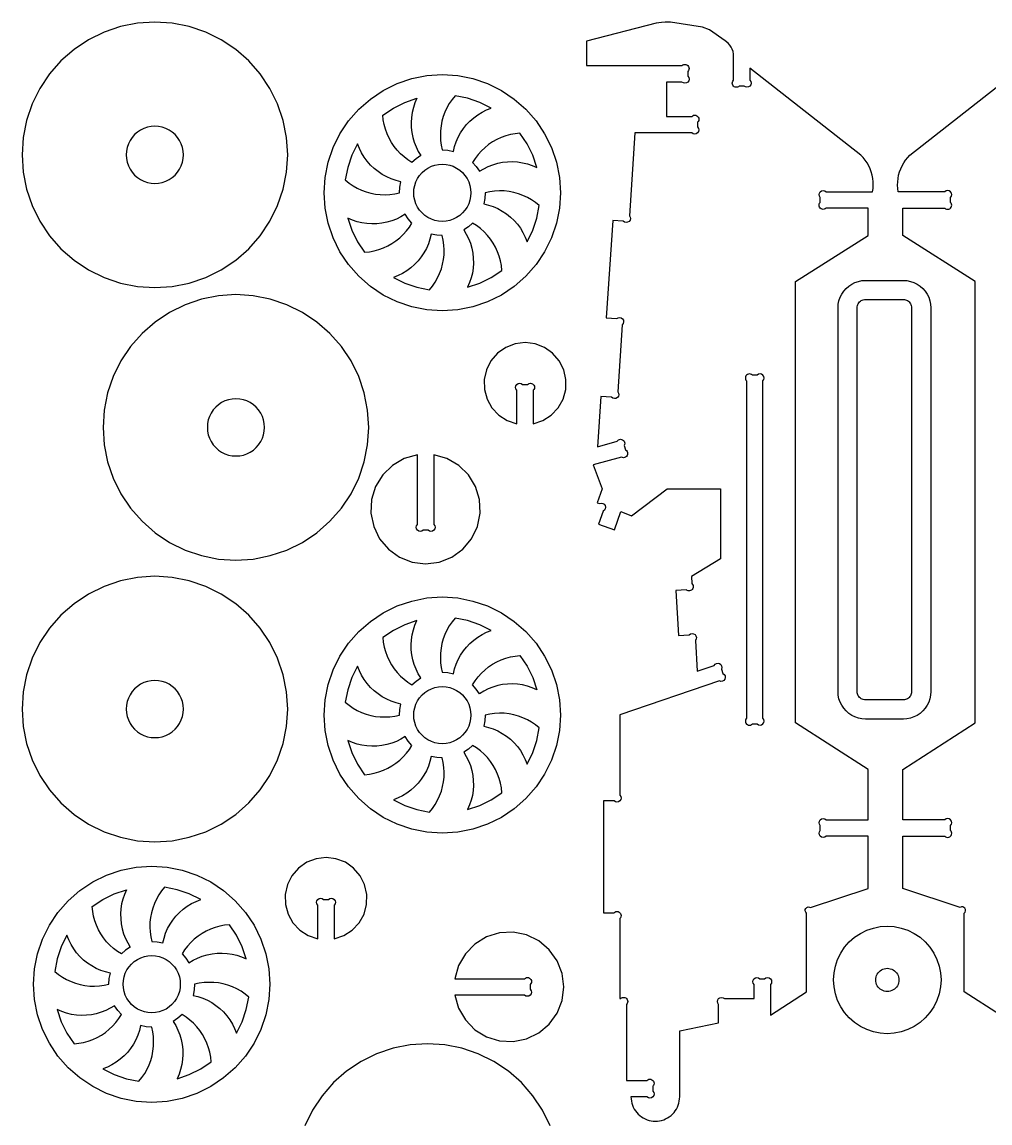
# Model space of a CAD drawing. Extents: x -626.8 to -533, y 371.6 to 426.8.
# Drawn here: x -626.73 to -597.28, y 393.26 to 426.76 of the extents above; entities that cross this region are included whole.
import ezdxf

# ---------------------------------------------------------------- set-up
doc = ezdxf.new("R2010")
doc.units = 0
doc.header["$MEASUREMENT"] = 0
doc.layers.get('0').update_dxf_attribs({"linetype": 'CONTINUOUS'})

msp = doc.modelspace()

# ---------------------------------------------------------------- linework, layer by layer
for points in [[(-621.645, 426.626), (-622.164, 426.729), (-622.691, 426.764), (-623.219, 426.729), (-623.738, 426.626), (-624.238, 426.456), (-624.712, 426.222), (-625.152, 425.929), (-625.55, 425.58), (-625.898, 425.182), (-626.192, 424.743), (-626.426, 424.269), (-626.596, 423.768), (-626.699, 423.25), (-626.733, 422.722), (-626.699, 422.194), (-626.596, 421.676), (-626.426, 421.175), (-626.192, 420.701), (-625.898, 420.261), (-625.55, 419.864), (-625.152, 419.515), (-624.712, 419.222), (-624.238, 418.988), (-623.738, 418.818), (-623.219, 418.715), (-622.691, 418.68), (-622.164, 418.715), (-621.645, 418.818), (-621.145, 418.988), (-620.671, 419.222), (-620.231, 419.515), (-619.833, 419.864), (-619.485, 420.261), (-619.191, 420.701), (-618.957, 421.175), (-618.787, 421.676), (-618.684, 422.194), (-618.65, 422.722), (-618.684, 423.25), (-618.787, 423.768), (-618.957, 424.269), (-619.191, 424.743), (-619.485, 425.182), (-619.833, 425.58), (-620.231, 425.929), (-620.671, 426.222), (-621.145, 426.456)], [(-610.475, 420.638), (-610.626, 420.192), (-610.834, 419.771), (-611.095, 419.38), (-611.405, 419.026), (-611.759, 418.716), (-612.15, 418.455), (-612.572, 418.247), (-613.017, 418.096), (-613.478, 418.004), (-613.947, 417.973), (-614.416, 418.004), (-614.877, 418.096), (-615.323, 418.247), (-615.744, 418.455), (-616.135, 418.716), (-616.489, 419.026), (-616.799, 419.38), (-617.06, 419.771), (-617.268, 420.192), (-617.419, 420.638), (-617.511, 421.099), (-617.542, 421.568), (-617.511, 422.037), (-617.419, 422.498), (-617.268, 422.943), (-617.06, 423.365), (-616.799, 423.756), (-616.489, 424.11), (-616.135, 424.42), (-615.744, 424.681), (-615.323, 424.889), (-614.877, 425.04), (-614.416, 425.132), (-613.947, 425.162), (-613.478, 425.132), (-613.017, 425.04), (-612.572, 424.889), (-612.15, 424.681), (-611.759, 424.42), (-611.405, 424.11), (-611.095, 423.756), (-610.834, 423.365), (-610.626, 422.943), (-610.475, 422.498), (-610.383, 422.037), (-610.353, 421.568), (-610.383, 421.099)], [(-613.947, 422.872), (-613.777, 422.86), (-613.61, 422.827), (-613.573, 422.975), (-613.524, 423.12), (-613.463, 423.26), (-613.39, 423.394), (-613.305, 423.521), (-613.21, 423.64), (-613.104, 423.751), (-612.99, 423.852), (-612.867, 423.943), (-612.737, 424.022), (-612.6, 424.091), (-612.458, 424.147), (-612.808, 424.319), (-613.176, 424.444), (-613.558, 424.52), (-613.65, 424.406), (-613.733, 424.284), (-613.805, 424.156), (-613.867, 424.023), (-613.918, 423.885), (-613.957, 423.744), (-613.985, 423.6), (-614.001, 423.454), (-614.006, 423.307), (-613.998, 423.161), (-613.978, 423.015)], [(-615.716, 423.64), (-615.744, 423.784), (-615.76, 423.93), (-615.436, 424.147), (-615.087, 424.319), (-614.718, 424.444), (-614.779, 424.304), (-614.827, 424.159), (-614.863, 424.011), (-614.885, 423.86), (-614.895, 423.707), (-614.891, 423.555), (-614.874, 423.403), (-614.844, 423.253), (-614.801, 423.107), (-614.746, 422.964), (-614.678, 422.827), (-614.599, 422.697), (-614.741, 422.602), (-614.869, 422.49), (-614.992, 422.569), (-615.109, 422.658), (-615.218, 422.756), (-615.319, 422.863), (-615.411, 422.978), (-615.493, 423.099), (-615.565, 423.227), (-615.627, 423.361), (-615.677, 423.499)], [(-622.001, 423.252), (-622.076, 423.337), (-622.162, 423.412), (-622.256, 423.475), (-622.359, 423.526), (-622.466, 423.562), (-622.578, 423.585), (-622.691, 423.592), (-622.805, 423.585), (-622.917, 423.562), (-623.024, 423.526), (-623.127, 423.475), (-623.221, 423.412), (-623.307, 423.337), (-623.382, 423.252), (-623.445, 423.157), (-623.495, 423.055), (-623.532, 422.947), (-623.554, 422.835), (-623.562, 422.722), (-623.554, 422.608), (-623.532, 422.497), (-623.495, 422.389), (-623.445, 422.287), (-623.382, 422.192), (-623.307, 422.107), (-623.221, 422.032), (-623.127, 421.968), (-623.024, 421.918), (-622.917, 421.882), (-622.805, 421.859), (-622.691, 421.852), (-622.578, 421.859), (-622.466, 421.882), (-622.359, 421.918), (-622.256, 421.968), (-622.162, 422.032), (-622.076, 422.107), (-622.001, 422.192), (-621.938, 422.287), (-621.888, 422.389), (-621.851, 422.497), (-621.829, 422.608), (-621.821, 422.722), (-621.829, 422.835), (-621.851, 422.947), (-621.888, 423.055), (-621.938, 423.157)], [(-612.913, 422.362), (-612.818, 422.22), (-612.687, 422.299), (-612.551, 422.367), (-612.408, 422.422), (-612.262, 422.465), (-612.112, 422.495), (-611.96, 422.512), (-611.808, 422.516), (-611.655, 422.506), (-611.504, 422.483), (-611.356, 422.448), (-611.211, 422.399), (-611.071, 422.339), (-611.196, 422.707), (-611.368, 423.057), (-611.585, 423.381), (-611.731, 423.365), (-611.875, 423.337), (-612.016, 423.298), (-612.154, 423.248), (-612.288, 423.186), (-612.415, 423.114), (-612.537, 423.032), (-612.652, 422.94), (-612.758, 422.839), (-612.857, 422.73), (-612.946, 422.613), (-613.025, 422.49)], [(-616.698, 422.707), (-616.823, 422.339), (-616.899, 421.957), (-616.785, 421.864), (-616.663, 421.782), (-616.536, 421.71), (-616.403, 421.648), (-616.265, 421.597), (-616.123, 421.558), (-615.979, 421.53), (-615.833, 421.514), (-615.686, 421.509), (-615.54, 421.517), (-615.394, 421.537), (-615.251, 421.568), (-615.24, 421.738), (-615.206, 421.905), (-615.355, 421.942), (-615.499, 421.991), (-615.639, 422.052), (-615.773, 422.125), (-615.9, 422.21), (-616.02, 422.305), (-616.13, 422.411), (-616.231, 422.525), (-616.322, 422.648), (-616.402, 422.778), (-616.47, 422.915), (-616.526, 423.057)], [(-614.172, 422.408), (-614.061, 422.43), (-613.947, 422.438), (-613.834, 422.43), (-613.722, 422.408), (-613.614, 422.372), (-613.512, 422.321), (-613.417, 422.258), (-613.332, 422.183), (-613.257, 422.097), (-613.194, 422.003), (-613.143, 421.901), (-613.107, 421.793), (-613.084, 421.681), (-613.077, 421.568), (-613.084, 421.454), (-613.107, 421.343), (-613.143, 421.235), (-613.194, 421.133), (-613.257, 421.038), (-613.332, 420.953), (-613.417, 420.878), (-613.512, 420.814), (-613.614, 420.764), (-613.722, 420.727), (-613.834, 420.705), (-613.947, 420.698), (-614.061, 420.705), (-614.172, 420.727), (-614.28, 420.764), (-614.382, 420.814), (-614.477, 420.878), (-614.562, 420.953), (-614.637, 421.038), (-614.701, 421.133), (-614.751, 421.235), (-614.787, 421.343), (-614.81, 421.454), (-614.817, 421.568), (-614.81, 421.681), (-614.787, 421.793), (-614.751, 421.901), (-614.701, 422.003), (-614.637, 422.097), (-614.562, 422.183), (-614.477, 422.258), (-614.382, 422.321), (-614.28, 422.372)], [(-610.995, 421.179), (-611.109, 421.271), (-611.231, 421.354), (-611.358, 421.426), (-611.492, 421.488), (-611.629, 421.539), (-611.771, 421.578), (-611.915, 421.606), (-612.061, 421.622), (-612.208, 421.626), (-612.354, 421.619), (-612.5, 421.599), (-612.643, 421.568), (-612.655, 421.398), (-612.688, 421.23), (-612.539, 421.194), (-612.395, 421.145), (-612.255, 421.084), (-612.121, 421.01), (-611.994, 420.926), (-611.875, 420.83), (-611.764, 420.725), (-611.663, 420.611), (-611.572, 420.488), (-611.492, 420.358), (-611.424, 420.221), (-611.368, 420.079), (-611.196, 420.428), (-611.071, 420.797)], [(-616.309, 419.755), (-616.164, 419.771), (-616.019, 419.798), (-615.878, 419.838), (-615.74, 419.888), (-615.607, 419.95), (-615.479, 420.022), (-615.357, 420.104), (-615.242, 420.196), (-615.136, 420.297), (-615.037, 420.406), (-614.948, 420.522), (-614.869, 420.646), (-614.981, 420.774), (-615.076, 420.916), (-615.207, 420.837), (-615.344, 420.769), (-615.486, 420.714), (-615.632, 420.671), (-615.782, 420.641), (-615.934, 420.624), (-616.087, 420.62), (-616.239, 420.63), (-616.39, 420.652), (-616.538, 420.688), (-616.683, 420.736), (-616.823, 420.797), (-616.698, 420.428), (-616.526, 420.079)], [(-612.134, 419.205), (-612.15, 419.351), (-612.178, 419.496), (-612.217, 419.637), (-612.267, 419.775), (-612.329, 419.908), (-612.401, 420.036), (-612.483, 420.158), (-612.575, 420.272), (-612.676, 420.379), (-612.785, 420.478), (-612.902, 420.567), (-613.025, 420.646), (-613.153, 420.534), (-613.295, 420.439), (-613.216, 420.308), (-613.148, 420.171), (-613.093, 420.029), (-613.05, 419.882), (-613.02, 419.733), (-613.003, 419.581), (-612.999, 419.428), (-613.009, 419.276), (-613.031, 419.125), (-613.067, 418.976), (-613.116, 418.832), (-613.176, 418.692), (-612.808, 418.817), (-612.458, 418.989)], [(-614.336, 418.616), (-614.244, 418.73), (-614.161, 418.851), (-614.089, 418.979), (-614.027, 419.112), (-613.976, 419.25), (-613.937, 419.392), (-613.909, 419.536), (-613.893, 419.682), (-613.889, 419.828), (-613.896, 419.975), (-613.916, 420.121), (-613.947, 420.264), (-614.117, 420.275), (-614.285, 420.309), (-614.321, 420.16), (-614.37, 420.016), (-614.431, 419.876), (-614.505, 419.742), (-614.589, 419.615), (-614.684, 419.495), (-614.79, 419.385), (-614.904, 419.284), (-615.027, 419.193), (-615.157, 419.113), (-615.294, 419.045), (-615.436, 418.989), (-615.087, 418.817), (-614.718, 418.692)], [(-601.734, 418.574), (-601.662, 418.656), (-601.58, 418.728), (-601.489, 418.789), (-601.392, 418.837), (-601.288, 418.872), (-601.182, 418.893), (-601.073, 418.901), (-599.919, 418.901), (-599.811, 418.893), (-599.704, 418.872), (-599.6, 418.837), (-599.503, 418.789), (-599.412, 418.728), (-599.33, 418.656), (-599.258, 418.574), (-599.198, 418.484), (-599.149, 418.386), (-599.114, 418.283), (-599.093, 418.176), (-599.086, 418.067), (-599.086, 406.386), (-599.093, 406.277), (-599.114, 406.17), (-599.149, 406.067), (-599.198, 405.969), (-599.258, 405.878), (-599.33, 405.797), (-599.412, 405.725), (-599.503, 405.664), (-599.6, 405.616), (-599.704, 405.581), (-599.811, 405.56), (-599.919, 405.552), (-601.073, 405.552), (-601.182, 405.56), (-601.288, 405.581), (-601.392, 405.616), (-601.489, 405.664), (-601.58, 405.725), (-601.662, 405.797), (-601.734, 405.878), (-601.794, 405.969), (-601.843, 406.067), (-601.878, 406.17), (-601.899, 406.277), (-601.906, 406.386), (-601.906, 418.067), (-601.899, 418.176), (-601.878, 418.283), (-601.843, 418.386), (-601.794, 418.484)], [(-619.697, 410.421), (-619.179, 410.524), (-618.678, 410.694), (-618.204, 410.927), (-617.764, 411.221), (-617.367, 411.57), (-617.018, 411.967), (-616.724, 412.407), (-616.491, 412.881), (-616.321, 413.382), (-616.218, 413.9), (-616.183, 414.428), (-616.218, 414.955), (-616.321, 415.474), (-616.491, 415.975), (-616.724, 416.449), (-617.018, 416.888), (-617.367, 417.286), (-617.764, 417.634), (-618.204, 417.928), (-618.678, 418.162), (-619.179, 418.332), (-619.697, 418.435), (-620.225, 418.47), (-620.752, 418.435), (-621.271, 418.332), (-621.772, 418.162), (-622.246, 417.928), (-622.685, 417.634), (-623.083, 417.286), (-623.431, 416.888), (-623.725, 416.449), (-623.959, 415.975), (-624.129, 415.474), (-624.232, 414.955), (-624.267, 414.428), (-624.232, 413.9), (-624.129, 413.382), (-623.959, 412.881), (-623.725, 412.407), (-623.431, 411.967), (-623.083, 411.57), (-622.685, 411.221), (-622.246, 410.927), (-621.772, 410.694), (-621.271, 410.524), (-620.752, 410.421), (-620.225, 410.386)], [(-599.688, 406.29), (-599.703, 406.261), (-599.721, 406.234), (-599.743, 406.209), (-599.767, 406.187), (-599.794, 406.169), (-599.824, 406.155), (-599.855, 406.144), (-599.887, 406.138), (-599.919, 406.136), (-601.073, 406.136), (-601.105, 406.138), (-601.138, 406.144), (-601.168, 406.155), (-601.198, 406.169), (-601.225, 406.187), (-601.25, 406.209), (-601.271, 406.234), (-601.289, 406.261), (-601.304, 406.29), (-601.314, 406.321), (-601.321, 406.353), (-601.323, 406.386), (-601.323, 418.067), (-601.321, 418.1), (-601.314, 418.132), (-601.304, 418.163), (-601.289, 418.192), (-601.271, 418.219), (-601.25, 418.244), (-601.225, 418.266), (-601.198, 418.284), (-601.168, 418.298), (-601.138, 418.309), (-601.105, 418.315), (-601.073, 418.317), (-599.919, 418.317), (-599.887, 418.315), (-599.855, 418.309), (-599.824, 418.298), (-599.794, 418.284), (-599.767, 418.266), (-599.743, 418.244), (-599.721, 418.219), (-599.703, 418.192), (-599.688, 418.163), (-599.678, 418.132), (-599.672, 418.1), (-599.669, 418.067), (-599.669, 406.386), (-599.672, 406.353), (-599.678, 406.321)], [(-619.695, 415.118), (-619.79, 415.181), (-619.892, 415.232), (-620, 415.268), (-620.111, 415.29), (-620.225, 415.298), (-620.338, 415.29), (-620.45, 415.268), (-620.558, 415.232), (-620.66, 415.181), (-620.754, 415.118), (-620.84, 415.043), (-620.915, 414.957), (-620.978, 414.863), (-621.029, 414.761), (-621.065, 414.653), (-621.087, 414.541), (-621.095, 414.428), (-621.087, 414.314), (-621.065, 414.203), (-621.029, 414.095), (-620.978, 413.993), (-620.915, 413.898), (-620.84, 413.813), (-620.754, 413.738), (-620.66, 413.674), (-620.558, 413.624), (-620.45, 413.587), (-620.338, 413.565), (-620.225, 413.558), (-620.111, 413.565), (-620, 413.587), (-619.892, 413.624), (-619.79, 413.674), (-619.695, 413.738), (-619.61, 413.813), (-619.535, 413.898), (-619.471, 413.993), (-619.421, 414.095), (-619.384, 414.203), (-619.362, 414.314), (-619.355, 414.428), (-619.362, 414.541), (-619.384, 414.653), (-619.421, 414.761), (-619.471, 414.863), (-619.535, 414.957), (-619.61, 415.043)], [(-625.152, 409.062), (-625.55, 408.714), (-625.898, 408.316), (-626.192, 407.877), (-626.426, 407.403), (-626.596, 406.902), (-626.699, 406.383), (-626.733, 405.856), (-626.699, 405.328), (-626.596, 404.81), (-626.426, 404.309), (-626.192, 403.835), (-625.898, 403.395), (-625.55, 402.998), (-625.152, 402.649), (-624.712, 402.356), (-624.238, 402.122), (-623.738, 401.952), (-623.219, 401.849), (-622.691, 401.814), (-622.164, 401.849), (-621.645, 401.952), (-621.145, 402.122), (-620.671, 402.356), (-620.231, 402.649), (-619.833, 402.998), (-619.485, 403.395), (-619.191, 403.835), (-618.957, 404.309), (-618.787, 404.81), (-618.684, 405.328), (-618.65, 405.856), (-618.684, 406.383), (-618.787, 406.902), (-618.957, 407.403), (-619.191, 407.877), (-619.485, 408.316), (-619.833, 408.714), (-620.231, 409.062), (-620.671, 409.356), (-621.145, 409.59), (-621.645, 409.76), (-622.164, 409.863), (-622.691, 409.898), (-623.219, 409.863), (-623.738, 409.76), (-624.238, 409.59), (-624.712, 409.356)], [(-610.626, 407.048), (-610.475, 406.602), (-610.383, 406.141), (-610.353, 405.672), (-610.383, 405.203), (-610.475, 404.742), (-610.626, 404.296), (-610.834, 403.875), (-611.095, 403.484), (-611.405, 403.13), (-611.759, 402.82), (-612.15, 402.559), (-612.572, 402.351), (-613.017, 402.2), (-613.478, 402.108), (-613.947, 402.078), (-614.416, 402.108), (-614.877, 402.2), (-615.323, 402.351), (-615.744, 402.559), (-616.135, 402.82), (-616.489, 403.13), (-616.799, 403.484), (-617.06, 403.875), (-617.268, 404.296), (-617.419, 404.742), (-617.511, 405.203), (-617.542, 405.672), (-617.511, 406.141), (-617.419, 406.602), (-617.268, 407.048), (-617.06, 407.469), (-616.799, 407.86), (-616.489, 408.214), (-616.135, 408.524), (-615.744, 408.785), (-615.323, 408.993), (-614.877, 409.144), (-614.416, 409.236), (-613.947, 409.266), (-613.478, 409.236), (-613.017, 409.144), (-612.572, 408.993), (-612.15, 408.785), (-611.759, 408.524), (-611.405, 408.214), (-611.095, 407.86), (-610.834, 407.469)], [(-614.741, 406.706), (-614.599, 406.801), (-614.678, 406.932), (-614.746, 407.069), (-614.801, 407.211), (-614.844, 407.357), (-614.874, 407.507), (-614.891, 407.659), (-614.895, 407.811), (-614.885, 407.964), (-614.863, 408.115), (-614.827, 408.263), (-614.779, 408.408), (-614.718, 408.548), (-615.087, 408.423), (-615.436, 408.251), (-615.76, 408.034), (-615.744, 407.888), (-615.716, 407.744), (-615.677, 407.603), (-615.627, 407.465), (-615.565, 407.332), (-615.493, 407.204), (-615.411, 407.082), (-615.319, 406.967), (-615.218, 406.861), (-615.109, 406.762), (-614.992, 406.673), (-614.869, 406.594)], [(-613.558, 408.624), (-613.65, 408.51), (-613.733, 408.388), (-613.805, 408.261), (-613.867, 408.127), (-613.918, 407.99), (-613.957, 407.848), (-613.985, 407.704), (-614.001, 407.558), (-614.006, 407.411), (-613.998, 407.265), (-613.978, 407.119), (-613.947, 406.976), (-613.777, 406.965), (-613.61, 406.931), (-613.573, 407.08), (-613.524, 407.224), (-613.463, 407.364), (-613.39, 407.498), (-613.305, 407.625), (-613.21, 407.744), (-613.104, 407.855), (-612.99, 407.956), (-612.867, 408.047), (-612.737, 408.127), (-612.6, 408.195), (-612.458, 408.251), (-612.808, 408.423), (-613.176, 408.548)], [(-611.585, 407.485), (-611.368, 407.161), (-611.196, 406.812), (-611.071, 406.443), (-611.211, 406.504), (-611.356, 406.552), (-611.504, 406.588), (-611.655, 406.61), (-611.808, 406.62), (-611.96, 406.616), (-612.112, 406.599), (-612.262, 406.569), (-612.408, 406.526), (-612.551, 406.471), (-612.687, 406.403), (-612.818, 406.324), (-612.913, 406.466), (-613.025, 406.594), (-612.946, 406.717), (-612.857, 406.834), (-612.758, 406.943), (-612.652, 407.044), (-612.537, 407.136), (-612.415, 407.218), (-612.288, 407.29), (-612.154, 407.352), (-612.016, 407.402), (-611.875, 407.441), (-611.731, 407.469)], [(-616.698, 406.812), (-616.823, 406.443), (-616.899, 406.061), (-616.785, 405.969), (-616.663, 405.886), (-616.536, 405.814), (-616.403, 405.752), (-616.265, 405.701), (-616.123, 405.662), (-615.979, 405.634), (-615.833, 405.618), (-615.686, 405.614), (-615.54, 405.621), (-615.394, 405.641), (-615.251, 405.672), (-615.24, 405.842), (-615.206, 406.009), (-615.355, 406.046), (-615.499, 406.095), (-615.639, 406.156), (-615.773, 406.229), (-615.9, 406.314), (-616.02, 406.409), (-616.13, 406.515), (-616.231, 406.629), (-616.322, 406.752), (-616.402, 406.882), (-616.47, 407.019), (-616.526, 407.161)], [(-623.382, 405.326), (-623.307, 405.241), (-623.221, 405.166), (-623.127, 405.102), (-623.024, 405.052), (-622.917, 405.015), (-622.805, 404.993), (-622.691, 404.986), (-622.578, 404.993), (-622.466, 405.015), (-622.359, 405.052), (-622.256, 405.102), (-622.162, 405.166), (-622.076, 405.241), (-622.001, 405.326), (-621.938, 405.421), (-621.888, 405.523), (-621.851, 405.631), (-621.829, 405.742), (-621.821, 405.856), (-621.829, 405.969), (-621.851, 406.081), (-621.888, 406.189), (-621.938, 406.291), (-622.001, 406.385), (-622.076, 406.471), (-622.162, 406.546), (-622.256, 406.609), (-622.359, 406.66), (-622.466, 406.696), (-622.578, 406.718), (-622.691, 406.726), (-622.805, 406.718), (-622.917, 406.696), (-623.024, 406.66), (-623.127, 406.609), (-623.221, 406.546), (-623.307, 406.471), (-623.382, 406.385), (-623.445, 406.291), (-623.495, 406.189), (-623.532, 406.081), (-623.554, 405.969), (-623.562, 405.856), (-623.554, 405.742), (-623.532, 405.631), (-623.495, 405.523), (-623.445, 405.421)], [(-614.28, 406.476), (-614.172, 406.512), (-614.061, 406.535), (-613.947, 406.542), (-613.834, 406.535), (-613.722, 406.512), (-613.614, 406.476), (-613.512, 406.425), (-613.417, 406.362), (-613.332, 406.287), (-613.257, 406.202), (-613.194, 406.107), (-613.143, 406.005), (-613.107, 405.897), (-613.084, 405.786), (-613.077, 405.672), (-613.084, 405.558), (-613.107, 405.447), (-613.143, 405.339), (-613.194, 405.237), (-613.257, 405.142), (-613.332, 405.057), (-613.417, 404.982), (-613.512, 404.919), (-613.614, 404.868), (-613.722, 404.832), (-613.834, 404.809), (-613.947, 404.802), (-614.061, 404.809), (-614.172, 404.832), (-614.28, 404.868), (-614.382, 404.919), (-614.477, 404.982), (-614.562, 405.057), (-614.637, 405.142), (-614.701, 405.237), (-614.751, 405.339), (-614.787, 405.447), (-614.81, 405.558), (-614.817, 405.672), (-614.81, 405.786), (-614.787, 405.897), (-614.751, 406.005), (-614.701, 406.107), (-614.637, 406.202), (-614.562, 406.287), (-614.477, 406.362), (-614.382, 406.425)], [(-610.995, 405.283), (-611.109, 405.375), (-611.231, 405.458), (-611.358, 405.53), (-611.492, 405.592), (-611.629, 405.643), (-611.771, 405.682), (-611.915, 405.71), (-612.061, 405.726), (-612.208, 405.73), (-612.354, 405.723), (-612.5, 405.703), (-612.643, 405.672), (-612.655, 405.502), (-612.688, 405.335), (-612.539, 405.298), (-612.395, 405.249), (-612.255, 405.188), (-612.121, 405.115), (-611.994, 405.03), (-611.875, 404.935), (-611.764, 404.829), (-611.663, 404.715), (-611.572, 404.592), (-611.492, 404.462), (-611.424, 404.325), (-611.368, 404.183), (-611.196, 404.532), (-611.071, 404.901)], [(-616.309, 403.859), (-616.164, 403.875), (-616.019, 403.903), (-615.878, 403.942), (-615.74, 403.992), (-615.607, 404.054), (-615.479, 404.126), (-615.357, 404.208), (-615.242, 404.3), (-615.136, 404.401), (-615.037, 404.51), (-614.948, 404.627), (-614.869, 404.75), (-614.981, 404.878), (-615.076, 405.02), (-615.207, 404.941), (-615.344, 404.873), (-615.486, 404.818), (-615.632, 404.775), (-615.782, 404.745), (-615.934, 404.728), (-616.087, 404.724), (-616.239, 404.734), (-616.39, 404.756), (-616.538, 404.792), (-616.683, 404.84), (-616.823, 404.901), (-616.698, 404.532), (-616.526, 404.183)], [(-612.134, 403.31), (-612.15, 403.456), (-612.178, 403.6), (-612.217, 403.741), (-612.267, 403.879), (-612.329, 404.012), (-612.401, 404.14), (-612.483, 404.262), (-612.575, 404.377), (-612.676, 404.483), (-612.785, 404.582), (-612.902, 404.671), (-613.025, 404.75), (-613.153, 404.638), (-613.295, 404.543), (-613.216, 404.412), (-613.148, 404.275), (-613.093, 404.133), (-613.05, 403.987), (-613.02, 403.837), (-613.003, 403.685), (-612.999, 403.532), (-613.009, 403.38), (-613.031, 403.229), (-613.067, 403.081), (-613.116, 402.936), (-613.176, 402.796), (-612.808, 402.921), (-612.458, 403.093)], [(-614.336, 402.72), (-614.244, 402.834), (-614.161, 402.956), (-614.089, 403.083), (-614.027, 403.217), (-613.976, 403.354), (-613.937, 403.496), (-613.909, 403.64), (-613.893, 403.786), (-613.889, 403.933), (-613.896, 404.079), (-613.916, 404.225), (-613.947, 404.368), (-614.117, 404.379), (-614.285, 404.413), (-614.321, 404.264), (-614.37, 404.12), (-614.431, 403.98), (-614.505, 403.846), (-614.589, 403.719), (-614.684, 403.6), (-614.79, 403.489), (-614.904, 403.388), (-615.027, 403.297), (-615.157, 403.217), (-615.294, 403.149), (-615.436, 403.093), (-615.087, 402.921), (-614.718, 402.796)], [(-619.315, 396.55), (-619.466, 396.105), (-619.674, 395.684), (-619.935, 395.293), (-620.245, 394.939), (-620.599, 394.629), (-620.99, 394.368), (-621.412, 394.16), (-621.857, 394.009), (-622.318, 393.917), (-622.787, 393.886), (-623.256, 393.917), (-623.717, 394.009), (-624.163, 394.16), (-624.584, 394.368), (-624.975, 394.629), (-625.329, 394.939), (-625.639, 395.293), (-625.9, 395.684), (-626.108, 396.105), (-626.259, 396.55), (-626.351, 397.012), (-626.382, 397.481), (-626.351, 397.95), (-626.259, 398.411), (-626.108, 398.856), (-625.9, 399.278), (-625.639, 399.669), (-625.329, 400.022), (-624.975, 400.332), (-624.584, 400.594), (-624.163, 400.802), (-623.717, 400.953), (-623.256, 401.044), (-622.787, 401.075), (-622.318, 401.044), (-621.857, 400.953), (-621.412, 400.802), (-620.99, 400.594), (-620.599, 400.332), (-620.245, 400.022), (-619.935, 399.669), (-619.674, 399.278), (-619.466, 398.856), (-619.315, 398.411), (-619.223, 397.95), (-619.193, 397.481), (-619.223, 397.012)], [(-622.787, 398.784), (-622.617, 398.773), (-622.45, 398.74), (-622.413, 398.888), (-622.364, 399.033), (-622.303, 399.173), (-622.23, 399.307), (-622.145, 399.434), (-622.05, 399.553), (-621.945, 399.664), (-621.83, 399.765), (-621.707, 399.856), (-621.577, 399.935), (-621.44, 400.004), (-621.298, 400.06), (-621.648, 400.232), (-622.016, 400.357), (-622.398, 400.433), (-622.491, 400.319), (-622.573, 400.197), (-622.645, 400.069), (-622.707, 399.936), (-622.758, 399.798), (-622.797, 399.657), (-622.825, 399.513), (-622.841, 399.367), (-622.846, 399.22), (-622.838, 399.073), (-622.818, 398.928)], [(-624.556, 399.553), (-624.584, 399.697), (-624.6, 399.843), (-624.276, 400.06), (-623.927, 400.232), (-623.558, 400.357), (-623.619, 400.217), (-623.667, 400.072), (-623.703, 399.924), (-623.725, 399.773), (-623.735, 399.62), (-623.731, 399.468), (-623.714, 399.316), (-623.684, 399.166), (-623.641, 399.02), (-623.586, 398.877), (-623.518, 398.74), (-623.439, 398.61), (-623.581, 398.515), (-623.709, 398.403), (-623.833, 398.482), (-623.949, 398.571), (-624.058, 398.669), (-624.159, 398.776), (-624.251, 398.891), (-624.333, 399.012), (-624.405, 399.14), (-624.467, 399.274), (-624.517, 399.411)], [(-621.753, 398.274), (-621.658, 398.133), (-621.528, 398.212), (-621.391, 398.279), (-621.248, 398.335), (-621.102, 398.378), (-620.952, 398.408), (-620.8, 398.425), (-620.648, 398.429), (-620.495, 398.419), (-620.344, 398.396), (-620.196, 398.361), (-620.051, 398.312), (-619.911, 398.251), (-620.036, 398.62), (-620.208, 398.97), (-620.425, 399.294), (-620.571, 399.278), (-620.715, 399.25), (-620.856, 399.211), (-620.994, 399.16), (-621.128, 399.099), (-621.256, 399.027), (-621.377, 398.945), (-621.492, 398.853), (-621.599, 398.752), (-621.697, 398.643), (-621.786, 398.526), (-621.865, 398.403)], [(-600.83, 396.033), (-601.033, 396.102), (-601.225, 396.196), (-601.403, 396.315), (-601.563, 396.456), (-601.705, 396.617), (-601.823, 396.795), (-601.918, 396.987), (-601.987, 397.189), (-602.028, 397.399), (-602.042, 397.613), (-602.028, 397.826), (-601.987, 398.036), (-601.918, 398.238), (-601.823, 398.43), (-601.705, 398.608), (-601.563, 398.769), (-601.403, 398.91), (-601.225, 399.029), (-601.033, 399.123), (-600.83, 399.192), (-600.621, 399.234), (-600.407, 399.248), (-600.194, 399.234), (-599.984, 399.192), (-599.781, 399.123), (-599.589, 399.029), (-599.411, 398.91), (-599.251, 398.769), (-599.11, 398.608), (-598.991, 398.43), (-598.896, 398.238), (-598.827, 398.036), (-598.786, 397.826), (-598.772, 397.613), (-598.786, 397.399), (-598.827, 397.189), (-598.896, 396.987), (-598.991, 396.795), (-599.11, 396.617), (-599.251, 396.456), (-599.411, 396.315), (-599.589, 396.196), (-599.781, 396.102), (-599.984, 396.033), (-600.194, 395.991), (-600.407, 395.977), (-600.621, 395.991)], [(-625.538, 398.62), (-625.663, 398.251), (-625.739, 397.869), (-625.625, 397.777), (-625.504, 397.695), (-625.376, 397.623), (-625.243, 397.561), (-625.105, 397.51), (-624.963, 397.471), (-624.819, 397.443), (-624.673, 397.427), (-624.526, 397.422), (-624.38, 397.43), (-624.234, 397.45), (-624.091, 397.481), (-624.08, 397.651), (-624.046, 397.818), (-624.195, 397.854), (-624.339, 397.904), (-624.479, 397.965), (-624.613, 398.038), (-624.74, 398.123), (-624.86, 398.218), (-624.97, 398.323), (-625.071, 398.438), (-625.162, 398.561), (-625.242, 398.691), (-625.31, 398.828), (-625.366, 398.97)], [(-623.012, 398.321), (-622.901, 398.343), (-622.787, 398.351), (-622.674, 398.343), (-622.562, 398.321), (-622.454, 398.285), (-622.352, 398.234), (-622.258, 398.171), (-622.172, 398.096), (-622.097, 398.01), (-622.034, 397.916), (-621.983, 397.814), (-621.947, 397.706), (-621.925, 397.594), (-621.917, 397.481), (-621.925, 397.367), (-621.947, 397.256), (-621.983, 397.148), (-622.034, 397.046), (-622.097, 396.951), (-622.172, 396.866), (-622.258, 396.791), (-622.352, 396.727), (-622.454, 396.677), (-622.562, 396.64), (-622.674, 396.618), (-622.787, 396.611), (-622.901, 396.618), (-623.012, 396.64), (-623.12, 396.677), (-623.222, 396.727), (-623.317, 396.791), (-623.402, 396.866), (-623.477, 396.951), (-623.541, 397.046), (-623.591, 397.148), (-623.628, 397.256), (-623.65, 397.367), (-623.657, 397.481), (-623.65, 397.594), (-623.628, 397.706), (-623.591, 397.814), (-623.541, 397.916), (-623.477, 398.01), (-623.402, 398.096), (-623.317, 398.171), (-623.222, 398.234), (-623.12, 398.285)], [(-600.498, 397.271), (-600.542, 397.286), (-600.584, 397.307), (-600.622, 397.332), (-600.657, 397.363), (-600.687, 397.397), (-600.713, 397.436), (-600.733, 397.477), (-600.748, 397.521), (-600.757, 397.566), (-600.76, 397.613), (-600.757, 397.659), (-600.748, 397.704), (-600.733, 397.748), (-600.713, 397.789), (-600.687, 397.828), (-600.657, 397.862), (-600.622, 397.893), (-600.584, 397.919), (-600.542, 397.939), (-600.498, 397.954), (-600.453, 397.963), (-600.407, 397.966), (-600.361, 397.963), (-600.316, 397.954), (-600.272, 397.939), (-600.23, 397.919), (-600.192, 397.893), (-600.157, 397.862), (-600.127, 397.828), (-600.101, 397.789), (-600.081, 397.748), (-600.066, 397.704), (-600.057, 397.659), (-600.054, 397.613), (-600.057, 397.566), (-600.066, 397.521), (-600.081, 397.477), (-600.101, 397.436), (-600.127, 397.397), (-600.157, 397.363), (-600.192, 397.332), (-600.23, 397.307), (-600.272, 397.286), (-600.316, 397.271), (-600.361, 397.262), (-600.407, 397.259), (-600.453, 397.262)], [(-619.835, 397.092), (-619.949, 397.184), (-620.071, 397.267), (-620.199, 397.339), (-620.332, 397.401), (-620.469, 397.451), (-620.611, 397.491), (-620.755, 397.519), (-620.901, 397.535), (-621.048, 397.539), (-621.194, 397.532), (-621.34, 397.512), (-621.483, 397.481), (-621.495, 397.311), (-621.528, 397.143), (-621.38, 397.107), (-621.235, 397.058), (-621.095, 396.997), (-620.961, 396.923), (-620.834, 396.839), (-620.715, 396.743), (-620.604, 396.638), (-620.503, 396.524), (-620.412, 396.401), (-620.333, 396.271), (-620.264, 396.134), (-620.208, 395.992), (-620.036, 396.341), (-619.911, 396.71)], [(-625.004, 395.684), (-624.859, 395.711), (-624.718, 395.751), (-624.58, 395.801), (-624.447, 395.863), (-624.319, 395.935), (-624.197, 396.017), (-624.083, 396.109), (-623.976, 396.21), (-623.877, 396.319), (-623.788, 396.435), (-623.709, 396.559), (-623.821, 396.687), (-623.916, 396.829), (-624.047, 396.75), (-624.184, 396.682), (-624.326, 396.627), (-624.473, 396.584), (-624.622, 396.554), (-624.774, 396.537), (-624.927, 396.533), (-625.079, 396.542), (-625.23, 396.565), (-625.379, 396.601), (-625.523, 396.649), (-625.663, 396.71), (-625.538, 396.341), (-625.366, 395.992), (-625.15, 395.668)], [(-620.974, 395.118), (-620.99, 395.264), (-621.018, 395.409), (-621.057, 395.55), (-621.107, 395.688), (-621.169, 395.821), (-621.241, 395.949), (-621.323, 396.071), (-621.415, 396.185), (-621.516, 396.292), (-621.625, 396.39), (-621.742, 396.48), (-621.865, 396.559), (-621.993, 396.446), (-622.135, 396.352), (-622.056, 396.221), (-621.988, 396.084), (-621.933, 395.942), (-621.89, 395.795), (-621.86, 395.646), (-621.843, 395.494), (-621.839, 395.341), (-621.849, 395.189), (-621.872, 395.038), (-621.907, 394.889), (-621.956, 394.745), (-622.016, 394.604), (-621.648, 394.73), (-621.298, 394.902)], [(-623.176, 394.528), (-623.084, 394.643), (-623.001, 394.764), (-622.929, 394.892), (-622.867, 395.025), (-622.816, 395.163), (-622.777, 395.305), (-622.749, 395.449), (-622.733, 395.595), (-622.729, 395.741), (-622.736, 395.888), (-622.756, 396.034), (-622.787, 396.177), (-622.957, 396.188), (-623.125, 396.221), (-623.161, 396.073), (-623.21, 395.929), (-623.271, 395.789), (-623.345, 395.655), (-623.429, 395.528), (-623.525, 395.408), (-623.63, 395.298), (-623.744, 395.197), (-623.867, 395.106), (-623.997, 395.026), (-624.134, 394.958), (-624.276, 394.902), (-623.927, 394.73), (-623.558, 394.604)]]:
    msp.add_lwpolyline(points, close=True)
for points in [[(-609.044, 399.658), (-608.721, 399.658, -1), (-608.544, 399.481), (-608.544, 397.045), (-608.518, 397.045, -1), (-608.341, 396.868), (-608.341, 394.555), (-607.719, 394.555, -1), (-607.542, 394.378), (-607.542, 394.232, -1), (-607.719, 394.055), (-608.206, 394.055), (-608.204, 393.99), (-608.195, 393.926), (-608.181, 393.863), (-608.162, 393.801), (-608.137, 393.741), (-608.107, 393.684), (-608.072, 393.63), (-608.033, 393.578), (-607.989, 393.531), (-607.941, 393.487), (-607.89, 393.447), (-607.836, 393.413), (-607.778, 393.383), (-607.718, 393.358), (-607.657, 393.339), (-607.594, 393.325), (-607.53, 393.316), (-607.465, 393.313), (-607.4, 393.316), (-607.336, 393.325), (-607.273, 393.339), (-607.211, 393.358), (-607.152, 393.383), (-607.094, 393.413), (-607.04, 393.447), (-606.988, 393.487), (-606.941, 393.531), (-606.897, 393.578), (-606.858, 393.63), (-606.823, 393.684), (-606.793, 393.741), (-606.768, 393.801), (-606.749, 393.863), (-606.735, 393.926), (-606.726, 393.99), (-606.723, 394.055), (-606.723, 396.062), (-605.54, 396.31), (-605.54, 396.868, -1), (-605.363, 397.045), (-604.463, 397.045), (-604.463, 397.469, -1), (-604.287, 397.646), (-604.14, 397.646, -1), (-603.963, 397.469), (-603.963, 396.54), (-602.861, 397.248), (-602.861, 399.647, -1), (-602.741, 399.815), (-600.991, 400.398), (-600.991, 401.986), (-602.27, 401.986, -1), (-602.447, 402.163), (-602.447, 402.309, -1), (-602.27, 402.486), (-600.991, 402.486), (-600.991, 404.014), (-603.197, 405.441), (-603.197, 418.864), (-600.991, 420.266), (-600.991, 421.1), (-602.27, 421.1, -1), (-602.447, 421.276), (-602.447, 421.423, -1), (-602.27, 421.6), (-600.856, 421.6), (-600.842, 421.7), (-600.836, 421.801), (-600.839, 421.903), (-600.85, 422.004), (-600.868, 422.104), (-600.895, 422.202), (-600.93, 422.297), (-600.973, 422.389), (-601.023, 422.478), (-601.08, 422.562), (-601.143, 422.641), (-601.213, 422.714), (-604.591, 425.362), (-604.591, 424.991, -1), (-604.767, 424.814), (-604.913, 424.814, -1), (-605.09, 424.991), (-605.09, 425.789), (-605.101, 425.863), (-605.123, 425.935), (-605.156, 426.002), (-605.198, 426.064), (-605.249, 426.119), (-605.34, 426.193), (-605.813, 426.531), (-606.03, 426.611), (-607.001, 426.764), (-607.166, 426.763), (-607.276, 426.753), (-607.438, 426.725), (-609.557, 426.179), (-609.557, 425.437), (-606.654, 425.437, -1), (-606.477, 425.26), (-606.477, 425.114, -1), (-606.654, 424.937), (-607.126, 424.937), (-607.126, 423.892), (-606.355, 423.892, -1), (-606.178, 423.715), (-606.178, 423.569, -1), (-606.355, 423.392), (-608.086, 423.392), (-608.252, 420.87, -1), (-608.44, 420.706), (-608.762, 420.727), (-608.959, 417.763), (-608.637, 417.741, -1), (-608.472, 417.553), (-608.608, 415.51, -1), (-608.796, 415.345), (-609.119, 415.366), (-609.22, 413.839), (-608.63, 414.004, -1), (-608.412, 413.881), (-608.373, 413.74, -1), (-608.496, 413.522), (-609.353, 413.283), (-609.085, 412.554), (-609.234, 412.134), (-609.161, 412.108, -1), (-609.053, 411.882), (-609.194, 411.487), (-608.709, 411.314), (-608.512, 411.868), (-608.194, 411.737), (-607.101, 412.554), (-605.484, 412.554), (-605.484, 410.426), (-606.367, 409.89), (-606.354, 409.674, -1), (-606.52, 409.486), (-606.842, 409.466), (-606.757, 408.091), (-606.435, 408.111, -1), (-606.247, 407.945), (-606.19, 407.008), (-605.678, 407.183, -1), (-605.454, 407.072), (-605.407, 406.934, -1), (-605.517, 406.71), (-608.544, 405.678), (-608.544, 403.236, -1), (-608.721, 403.059), (-609.044, 403.059)], [(-611.678, 414.536), (-611.678, 415.556, -1), (-611.502, 415.733), (-611.355, 415.733, -1), (-611.178, 415.556), (-611.178, 414.536), (-610.889, 414.633), (-610.632, 414.797), (-610.422, 415.019), (-610.273, 415.285), (-610.192, 415.58), (-610.185, 415.885), (-610.253, 416.183), (-610.391, 416.455), (-610.591, 416.686), (-610.84, 416.862), (-611.125, 416.972), (-611.428, 417.009), (-611.731, 416.972), (-612.016, 416.862), (-612.266, 416.686), (-612.466, 416.455), (-612.604, 416.183), (-612.671, 415.885), (-612.665, 415.58), (-612.584, 415.285), (-612.435, 415.019), (-612.225, 414.797), (-611.968, 414.633)], [(-604.69, 415.841), (-604.69, 405.577, 1), (-604.513, 405.401), (-604.366, 405.401, 1), (-604.19, 405.577), (-604.19, 415.841, 1), (-604.366, 416.018), (-604.513, 416.018, 1)], [(-614.204, 413.592), (-614.204, 411.476, -1), (-614.381, 411.299), (-614.528, 411.299, -1), (-614.704, 411.476), (-614.704, 413.592), (-615.103, 413.479), (-615.462, 413.272), (-615.758, 412.982), (-615.974, 412.629), (-616.096, 412.233), (-616.116, 411.819), (-616.034, 411.413), (-615.854, 411.039), (-615.588, 410.722), (-615.251, 410.48), (-614.865, 410.329), (-614.454, 410.277), (-614.043, 410.329), (-613.657, 410.48), (-613.321, 410.722), (-613.055, 411.039), (-612.875, 411.413), (-612.792, 411.819), (-612.813, 412.233), (-612.935, 412.629), (-613.151, 412.982), (-613.447, 413.272), (-613.806, 413.479)], [(-617.734, 398.866), (-617.734, 399.886, -1), (-617.557, 400.063), (-617.411, 400.063, -1), (-617.234, 399.886), (-617.234, 398.866), (-616.945, 398.963), (-616.687, 399.127), (-616.478, 399.349), (-616.328, 399.615), (-616.248, 399.91), (-616.241, 400.215), (-616.309, 400.513), (-616.447, 400.785), (-616.646, 401.016), (-616.896, 401.192), (-617.181, 401.301), (-617.484, 401.339), (-617.787, 401.301), (-618.072, 401.192), (-618.322, 401.016), (-618.522, 400.785), (-618.659, 400.513), (-618.727, 400.215), (-618.72, 399.91), (-618.64, 399.615), (-618.49, 399.349), (-618.281, 399.127), (-618.024, 398.963)], [(-613.561, 397.65), (-611.446, 397.65, -1), (-611.269, 397.473), (-611.269, 397.327, -1), (-611.446, 397.15), (-613.561, 397.15), (-613.449, 396.751), (-613.241, 396.393), (-612.952, 396.096), (-612.598, 395.88), (-612.202, 395.758), (-611.788, 395.738), (-611.382, 395.82), (-611.009, 396), (-610.692, 396.267), (-610.45, 396.603), (-610.299, 396.989), (-610.247, 397.4), (-610.299, 397.811), (-610.45, 398.197), (-610.692, 398.533), (-611.009, 398.8), (-611.382, 398.98), (-611.788, 399.062), (-612.202, 399.041), (-612.598, 398.92), (-612.952, 398.704), (-613.241, 398.407), (-613.449, 398.049)]]:
    msp.add_lwpolyline(points, format="xyb", close=True)
msp.add_lwpolyline([(-596.967, 396.54), (-598.069, 397.248), (-598.069, 399.647, 1), (-598.19, 399.815), (-599.939, 400.398), (-599.939, 401.986), (-598.66, 401.986, 1), (-598.484, 402.163), (-598.484, 402.309, 1), (-598.66, 402.486), (-599.939, 402.486), (-599.939, 404.014), (-597.734, 405.441), (-597.734, 418.864), (-599.939, 420.266), (-599.939, 421.1), (-598.66, 421.1, 1), (-598.484, 421.276), (-598.484, 421.423, 1), (-598.66, 421.6), (-600.074, 421.6), (-600.088, 421.7), (-600.094, 421.801), (-600.092, 421.903), (-600.081, 422.004), (-600.062, 422.104), (-600.035, 422.202), (-600, 422.297), (-599.958, 422.389), (-599.908, 422.478), (-599.851, 422.562), (-599.787, 422.641), (-599.717, 422.714), (-596.34, 425.362)], format="xyb")
msp.add_lwpolyline([(-610.663, 393.176), (-610.897, 393.65), (-611.191, 394.09), (-611.539, 394.487), (-611.937, 394.836), (-612.376, 395.13), (-612.851, 395.364), (-613.351, 395.534), (-613.87, 395.637), (-614.397, 395.671), (-614.925, 395.637), (-615.443, 395.534), (-615.944, 395.364), (-616.418, 395.13), (-616.858, 394.836), (-617.255, 394.487), (-617.604, 394.09), (-617.898, 393.65), (-618.132, 393.176)])

doc.saveas('drawing.dxf')
